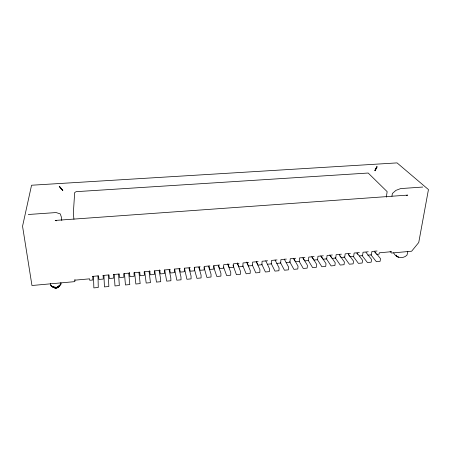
<?xml version="1.0" encoding="UTF-8"?>
<svg xmlns="http://www.w3.org/2000/svg" width="451" height="451" viewBox="0 0 451 451"><rect width="100%" height="100%" fill="white"/><g stroke="black" fill="none" stroke-linecap="round" stroke-linejoin="round"><path stroke-width="0.68" d="M92.816 276.497L92.816 280.009L89.76 280.285L89.608 278.842L74.657 280.184M74.928 279.581L74.832 281.633L31.959 285.506L22.55 226.255L31.559 185.231L397.055 162.896L428.45 189.567L418.742 242.508L411.645 251.207L391.479 253.034L390.104 251.427M57.114 286.847L57.012 287.896L55.693 288.104L51.966 286.644L56.138 288.093L55.574 287.112L56.589 288.026L58.213 286.509L57.384 287.715L57.012 287.896L58.213 286.509M62.779 190.237L62.745 190.564L59.267 186.224L62.779 190.237L59.228 186.545M386.321 197.188L387.15 191.647L368.179 173.032L76.134 191.669L74.669 192.594L73.316 213.695L73.947 219.259M391.942 196.264L392.364 193.502L395.91 190.384L400.64 188.586L422.762 187.047M407.817 251.714L406.988 255.131C402.991 259.207 395.984 258.011 393.588 252.831M57.948 287.028L57.384 287.715L59.261 285.692M374.866 170.529L376.788 166.566L377.081 166.836L375.159 170.805L374.866 170.529L377.081 166.836M54.78 286.864L54.537 287.575L54.943 287.941L53.455 286.994M59.216 285.827L57.869 287.27L60.203 285.331L57.677 287.501M60.113 284.869L61.015 283.91L60.84 282.591M60.141 284.801L61.015 283.91L60.13 284.733M58.354 286.385L59.239 285.562M406.475 195.548L407.698 195.103L55.152 220.438L56.375 220.81M391.699 251.681L379.302 252.797L379.099 254.15L376.546 254.381M267.415 264.235L271.333 263.886L271.53 260.407L277.015 259.923M276.801 263.39L280.697 263.04L280.922 259.573L286.374 259.083M286.137 262.55L290.01 262.194L290.258 258.739L295.681 258.254M313.811 260.047L317.617 259.703L317.949 256.264L323.277 255.79M322.927 259.224L326.71 258.88L327.071 255.452L332.37 254.978M331.992 258.406L335.753 258.062L336.142 254.64L341.407 254.172M341.007 257.589L344.744 257.25L345.156 253.84L350.393 253.372M349.965 256.782L353.685 256.444L354.125 253.039L359.329 252.571M359.492 255.92L362.576 255.644L363.038 252.244L368.213 251.782M367.74 255.176L371.415 254.843L371.9 251.449L377.047 250.993M92.444 276.395L98.56 275.849L98.91 279.462L103.256 279.068L103.161 275.572M102.918 275.46L108.995 274.918L109.317 278.521L113.629 278.132L113.438 274.653M113.325 274.529L119.368 273.988L119.65 277.585L123.94 277.196L123.67 273.605L129.674 273.069M139.923 272.156L133.953 272.686L134.189 276.271L129.927 276.66L129.516 272.522M150.104 271.248L144.173 271.778L144.376 275.352L140.137 275.736L139.703 272.308M160.223 270.346L154.327 270.871L154.496 274.439L150.284 274.817L149.653 270.73M170.281 269.444L164.423 269.969L164.559 273.531L160.376 273.909L159.631 269.839M180.276 268.554L174.452 269.072L174.56 272.624L170.399 273.002L169.694 269.63M190.215 267.668L184.425 268.182L184.498 271.727L180.366 272.1L179.571 268.745M200.092 266.783L194.336 267.296L194.381 270.837L190.271 271.209L189.386 267.871M209.912 265.91L204.19 266.417L204.202 269.946L200.114 270.318L199.145 266.998M219.671 265.036L213.983 265.543L213.966 269.067L209.901 269.433L208.847 266.135M229.367 264.173L223.719 264.675L223.668 268.187L219.631 268.554L218.493 265.273M239.013 263.311L233.392 263.812L233.314 267.319L229.3 267.68L227.834 263.762M248.597 262.454L243.01 262.956L242.903 266.451L238.917 266.812L237.344 262.916M258.124 261.608L252.571 262.099L252.436 265.588L248.473 265.949L246.804 262.07M267.595 260.763L262.076 261.253L261.913 264.737L257.972 265.092L256.405 261.665M304.932 257.431L299.543 257.91L299.261 261.36L295.411 261.71L293.511 258.355M314.133 256.608L308.772 257.087L308.467 260.531L304.639 260.875L302.987 258.096M28.3 214.496L56.099 212.562L60.265 213.898L61.353 216.999L61.787 220.494M56.138 288.093L54.588 287.101L54.537 287.575L55.287 288.054M54.233 287.14L55.693 288.104L51.2 286.154L54.943 287.941M50.467 283.527L50.754 285.539L51.837 286.12M50.754 285.539L54.689 287.777M397.776 256.957L396.497 256.061L396.153 255.08M397.664 256.41L398.673 257.301M396.192 255.565L397.032 256.534M374.758 251.545L380.503 258.626L380.092 261.354L376.376 261.704L370.936 254.849M374.815 252.244L375.683 253.31M365.97 252.329L371.556 259.449L371.162 262.183L367.424 262.533L362.142 255.644M357.13 253.118L362.553 260.272L362.176 263.018L358.421 263.367L353.296 256.439M356.837 253.276L357.654 254.358M348.245 253.913L353.499 261.106L353.144 263.858L349.362 264.207L344.045 256.749M348.386 254.612L349.57 256.236M339.304 254.714L344.389 261.941L344.057 264.698L340.251 265.053L335.11 257.555M339.857 255.954L340.623 257.047M330.312 255.514L335.228 262.781L334.913 265.543L331.09 265.898L326.124 258.361M329.771 255.119L331.62 257.859M321.27 256.326L326.011 263.626L325.723 266.394L321.873 266.755L317.453 259.759M320.785 255.92L322.572 258.671M312.177 257.138L316.743 264.478L316.472 267.257L312.605 267.612L308.354 260.582M311.748 256.726L313.468 259.494M303.027 257.955L307.413 265.335L307.17 268.12L303.275 268.48L299.193 261.411M293.827 258.778L298.038 266.197L297.812 268.982L293.894 269.348L289.66 261.648M284.316 259.173L288.601 267.065L288.398 269.856L284.457 270.222L280.409 262.482M275.065 260.001L279.107 267.933L278.927 270.735L274.963 271.102L271.107 263.322M265.763 260.83L269.557 268.813L269.399 271.62L265.413 271.987L261.749 264.168M256.484 262.116L259.951 269.692L259.821 272.505L255.807 272.878L252.334 265.013M247.013 262.961L250.282 270.583L250.175 273.402L246.145 273.774L242.863 265.87M237.48 263.812L240.558 271.474L240.479 274.298L236.42 274.676L232.958 265.008M227.896 264.669L230.777 272.376L230.72 275.206L226.639 275.584L223.538 266.975M218.25 265.532L220.934 273.278L220.905 276.113L216.796 276.497L213.915 267.843L213.644 265.605M208.548 266.394L211.034 274.185L211.023 277.027L206.891 277.41L204.106 267.59M198.79 267.268L201.073 275.099L201.09 277.951L196.929 278.335L194.499 269.591L194.246 267.336M188.969 268.148L191.049 276.023L191.089 278.876L186.906 279.265L184.459 268.21M179.092 269.027L180.964 276.948L181.031 279.812L176.82 280.201L174.616 269.089M169.159 269.918L170.811 277.878L170.906 280.748L166.673 281.142L164.711 269.974M159.158 270.809L160.601 278.819L160.725 281.695L156.463 282.089L154.749 270.865M149.101 271.711L150.476 282.642L146.186 283.042L144.726 271.756M138.981 272.613L140.165 283.6L135.852 284L134.64 272.658M128.8 273.526L129.792 284.558L125.446 284.964L124.493 273.565M118.545 274.095L119.352 285.528L114.982 285.934L114.266 274.822M108.302 275.009L108.843 286.503L104.446 286.909L103.933 275.747M97.997 275.927L98.273 287.479L93.847 287.89L93.537 276.677"/></g></svg>
